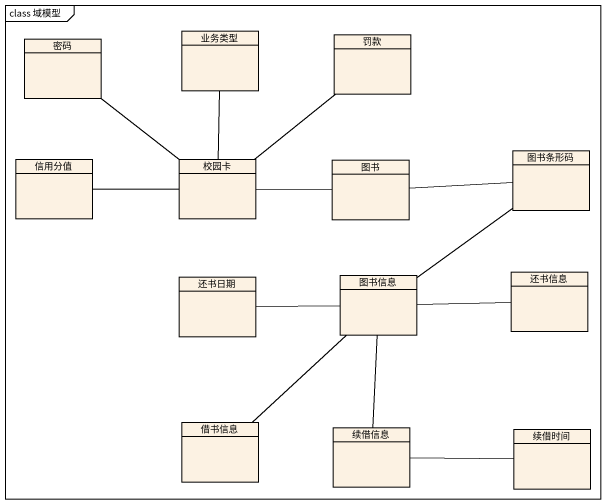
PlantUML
@startuml
mainframe class 域模型
hide circle
hide empty members
class 密码
class 业务类型
class 罚款
class 图书条形码
class 信用分值
class 校园卡
class 图书
class 还书信息
class 还书日期
class 图书信息
class 借书信息
class 续借信息
class 续借时间
信用分值 -right- 校园卡
校园卡 -up- 密码
校园卡 -up- 业务类型
校园卡 -up- 罚款
校园卡 -right- 图书
图书 -right- 图书条形码
还书信息 -left- 图书信息
还书日期 -right- 图书信息
图书信息 -up- 图书条形码
图书信息 -- 续借信息
借书信息 -up- 图书信息
续借信息 -right- 续借时间
@enduml
